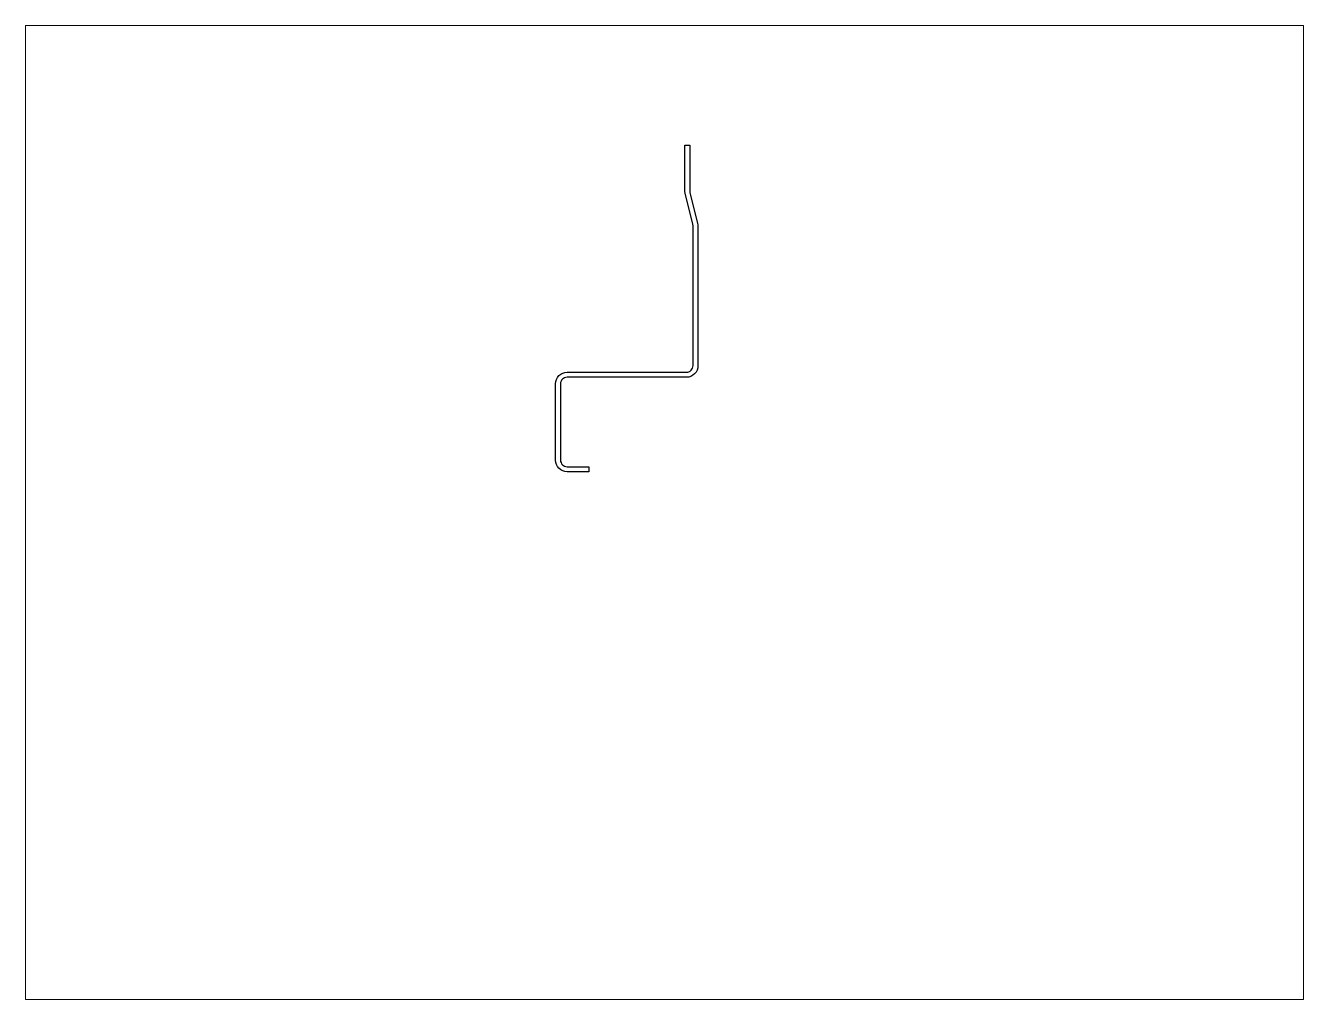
# Paper-space layout 'Layout1' of a CAD drawing. Extents: x 27 to 240, y 20 to 183.
# The model-space entities are those that its viewports show. They can reach past a viewport. Long polylines and large blocks are cut down to what shows.
import ezdxf

# ---------------------------------------------------------------- set-up
doc = ezdxf.new("R2010")
doc.units = 0
doc.header["$LTSCALE"] = 15
doc.layers.get('0').update_dxf_attribs({"linetype": 'CONTINUOUS'})

msp = doc.modelspace()

# ---------------------------------------------------------------- linework, layer by layer
msp.add_lwpolyline([(199.06, 217.35), (196.72, 226.7, -0.061321), (196.62, 227.55), (196.62, 241.12), (198.12, 241.12), (198.12, 227.36, 0.061321), (198.18, 226.88), (200.52, 217.53, -0.061321), (200.62, 216.68), (200.62, 174.62, -0.414214), (197.12, 171.12), (161.12, 171.12, 0.414214), (159.12, 169.12), (159.12, 146.12, 0.414214), (161.12, 144.12), (167.62, 144.12), (167.62, 142.62), (161.12, 142.62, -0.414214), (157.62, 146.12), (157.62, 169.12, -0.414214), (161.12, 172.62), (197.12, 172.62, 0.414214), (199.12, 174.62), (199.12, 216.87, 0.061321)], format="xyb", close=True)

psp = doc.layouts.get("Layout1")

# ---------------------------------------------------------------- viewports
at = {"layer": '0', "color": 0, "linetype": 'BYBLOCK', "ltscale": 0.05}
psp.add_viewport(center=(133.35, 101.6), size=(213.36, 162.56), view_center_point=(190.51, 130.3), view_height=293.8955, dxfattribs=at)

doc.saveas('drawing.dxf')
